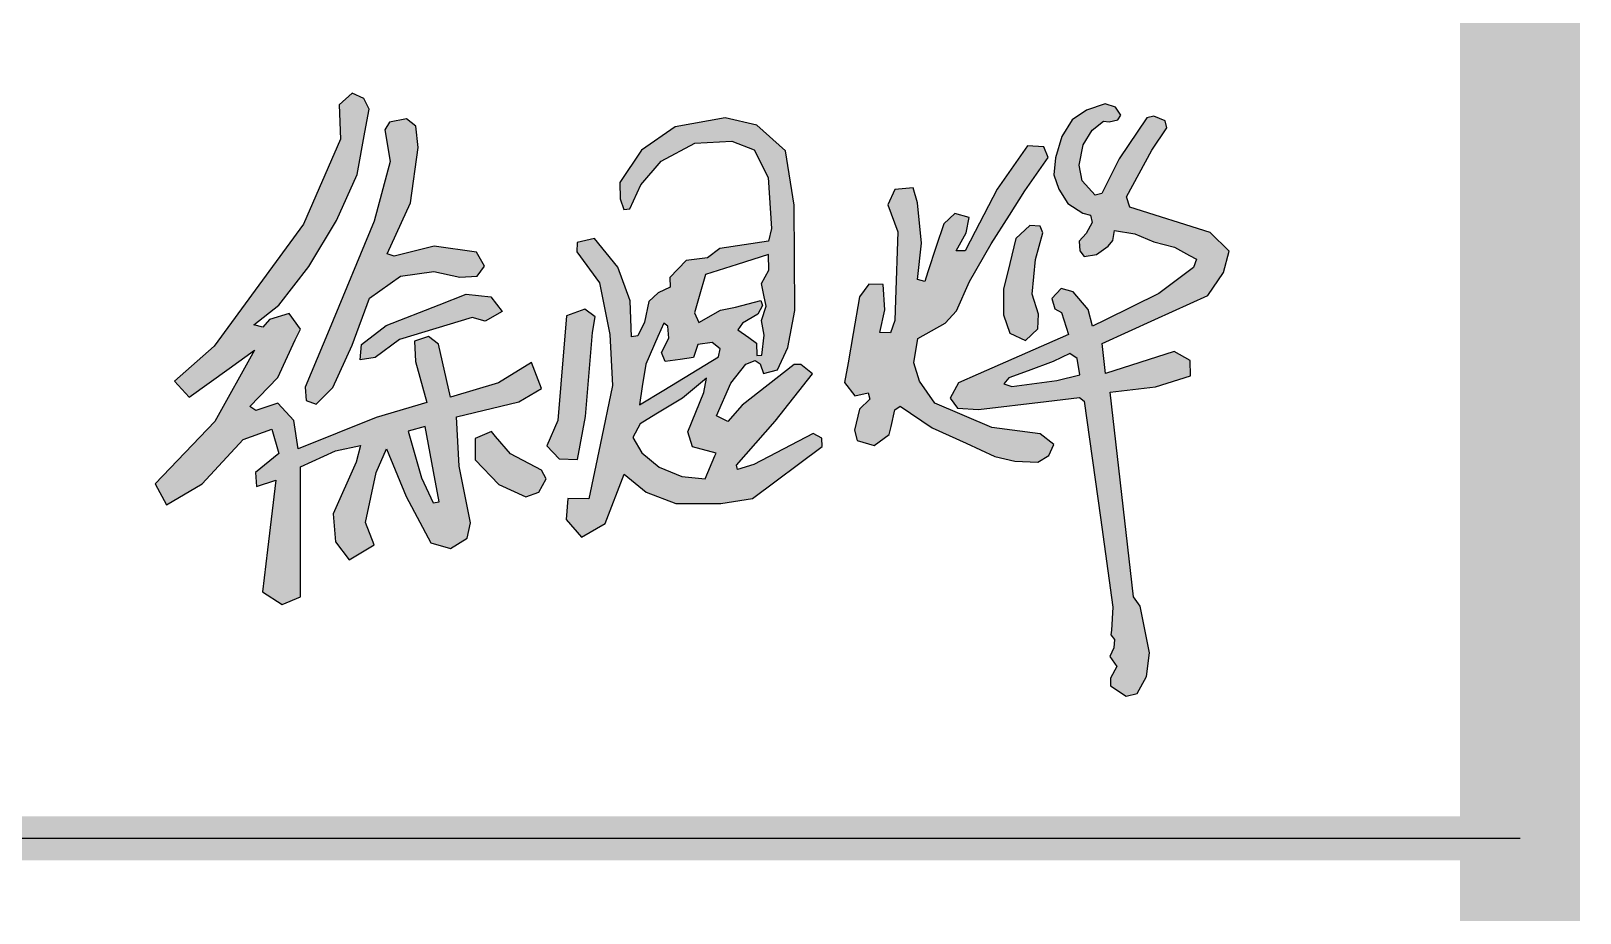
# Model space of a CAD drawing. Extents: x 1728470 to 1835391, y -157368 to 197905.
# Drawn here: x 1814412 to 1816350, y -4715 to -3613 of the extents above; entities that cross this region are included whole.
import ezdxf

# ---------------------------------------------------------------- set-up
doc = ezdxf.new("R2010")
doc.units = 0
doc.header["$LTSCALE"] = 1000
doc.header["$MEASUREMENT"] = 0
doc.layers.get('0').update_dxf_attribs({"linetype": 'CONTINUOUS'})
doc.layers.add('PP-PM-TK', color=7, linetype='CONTINUOUS')
doc.layers.add('PUB_TITLE', color=4, linetype='CONTINUOUS')

msp = doc.modelspace()

# ---------------------------------------------------------------- hatches: boundary and pattern name
h = msp.add_hatch(color=256)
h.paths.add_polyline_path([(1815720.8, -4022.1), (1815711.8, -4015.7), (1815690.8, -4025.8), (1815659.7, -4037.3), (1815635.4, -4046.2), (1815629.2, -4053.5), (1815639, -4056.8), (1815695.6, -4049.6), (1815724.4, -4042.6)], flags=16)
h.paths.add_polyline_path([(1815753.8, -3725.5), (1815761, -3726.1), (1815771.6, -3723.8), (1815775.5, -3717.8), (1815768.8, -3707.9), (1815756.1, -3703.6), (1815732.4, -3711.4), (1815714.5, -3723.6), (1815701.6, -3744.7), (1815694, -3771.3), (1815691.9, -3792.4), (1815698.1, -3810.3), (1815709.2, -3828.3), (1815728.1, -3840.4), (1815737.7, -3843), (1815739.6, -3852.2), (1815732, -3865.7), (1815723.2, -3875.3), (1815724.1, -3887.3), (1815729.6, -3894.4), (1815745.1, -3891.9), (1815759.8, -3881.5), (1815765.5, -3874.4), (1815767.4, -3862.2), (1815793.2, -3866.3), (1815816.7, -3876.2), (1815842.5, -3882.9), (1815861.3, -3893.2), (1815870, -3898), (1815866.4, -3908.2), (1815823.1, -3940.7), (1815756.2, -3973.6), (1815739.9, -3981.5), (1815734.8, -3960.9), (1815715.9, -3938.6), (1815700.9, -3934.7), (1815689.4, -3947.1), (1815692.9, -3959.8), (1815701.2, -3964.4), (1815707.1, -3982.8), (1815710.2, -3992), (1815597.1, -4041.5), (1815572.4, -4052.3), (1815562.1, -4071.5), (1815571.3, -4084.1), (1815597.3, -4085.7), (1815682.2, -4075.6), (1815724, -4070.7), (1815729.8, -4075.4), (1815750.1, -4220.9), (1815765.6, -4332.7), (1815764, -4361.4), (1815762.9, -4367.6), (1815767.7, -4373.1), (1815766.7, -4383.8), (1815761.9, -4394.4), (1815770.7, -4406.9), (1815762.8, -4421.7), (1815762.6, -4431.2), (1815782, -4444.2), (1815796, -4440.7), (1815807.8, -4419.6), (1815811.5, -4389.9), (1815799.8, -4331.6), (1815791.3, -4319.8), (1815762, -4064.2), (1815818.9, -4057.4), (1815862.5, -4043.8), (1815862.1, -4024.7), (1815842.1, -4013.3), (1815756.5, -4040.6), (1815752, -4003.4), (1815817.9, -3973.4), (1815884.5, -3943.1), (1815904, -3914.6), (1815911.2, -3887.8), (1815887.1, -3864.6), (1815786.6, -3832.8), (1815782.4, -3820), (1815814.1, -3761.6), (1815832.9, -3733.5), (1815831.1, -3725.1), (1815816.6, -3719), (1815808.1, -3721.1), (1815773.3, -3772.4), (1815751.6, -3815.9), (1815743.3, -3817.7), (1815727.3, -3799.9), (1815723.2, -3780.5), (1815728.4, -3755), (1815739.5, -3736.4)])
h.paths.add_polyline_path([(1815674.5, -3856.5), (1815661.9, -3855.8), (1815644.2, -3872.1), (1815636.5, -3903.1), (1815628.6, -3935.3), (1815628.8, -3967.4), (1815636.5, -3990.4), (1815656.2, -3999.7), (1815671.9, -3985), (1815672.5, -3966.4), (1815664.5, -3941.7), (1815668.9, -3898.1), (1815677.9, -3865.1)], flags=17)
h.paths.add_polyline_path([(1815521.3, -3827.5), (1815515.6, -3808.8), (1815493, -3810.8), (1815483.9, -3829.8), (1815496.6, -3863.5), (1815493.8, -3948.7), (1815493, -3974.7), (1815487.5, -3990.1), (1815474, -3989.3), (1815480.3, -3961.2), (1815478.3, -3929.5), (1815460.5, -3929.1), (1815448.6, -3945), (1815440.6, -3990.9), (1815434.4, -4027.3), (1815430.1, -4051.9), (1815443, -4068.6), (1815459.3, -4065), (1815461.7, -4073), (1815448.6, -4085.5), (1815442.6, -4111.6), (1815445.8, -4124.7), (1815467.2, -4130.7), (1815485.8, -4117.2), (1815488.2, -4106.9), (1815493, -4086.3), (1815499.7, -4081.5), (1815539.4, -4108.5), (1815581.9, -4127.9), (1815617.9, -4144.4), (1815642.9, -4150.5), (1815671.9, -4151.7), (1815685.4, -4143.4), (1815691.7, -4129.5), (1815674.7, -4116), (1815614, -4108.1), (1815543, -4077.8), (1815523.9, -4050.5), (1815516.8, -4027.5), (1815521.6, -3997), (1815555.7, -3977.9), (1815570, -3962.6), (1815586.4, -3925.9), (1815613.3, -3878.7), (1815636.3, -3842.7), (1815655.4, -3812.6), (1815684.8, -3770.8), (1815679.4, -3757.3), (1815658.7, -3756.3), (1815620.8, -3810.4), (1815593.4, -3863.3), (1815580.9, -3887.4), (1815569.7, -3887.6), (1815582.2, -3865), (1815585.9, -3845.7), (1815568, -3840.6), (1815554.1, -3853.5), (1815544.6, -3882.2), (1815534.3, -3913.5), (1815530.2, -3925.9), (1815521, -3923.1), (1815526.4, -3877.8)])
h.paths.add_polyline_path([(1815253.9, -4064.7), (1815257.5, -4046.7), (1815227.3, -4071.4), (1815193.9, -4091.7), (1815174.4, -4103.5), (1815165, -4120.6), (1815176.3, -4140), (1815197.9, -4158), (1815226.4, -4169.7), (1815255.7, -4172.4), (1815267.9, -4143.6), (1815269.3, -4140.2), (1815239.9, -4132.3), (1815234, -4113.8)], flags=16)
h.paths.add_polyline_path([(1815335.4, -3911.4), (1815335, -3892), (1815295.5, -3904.6), (1815255.9, -3917.2), (1815248, -3944.5), (1815242.1, -3965), (1815247.7, -3977.1), (1815274.6, -3961.7), (1815293.7, -3957.8), (1815325.3, -3949.5), (1815327.5, -3955.6), (1815321.7, -3966.4), (1815302.3, -3977.9), (1815296.5, -3986.1), (1815310.2, -3995.8), (1815319.9, -4002.7), (1815320.3, -4018.4), (1815326.7, -4017.7), (1815329.6, -3992.9), (1815326, -3974.3), (1815331.8, -3956.7), (1815328.9, -3942.7), (1815325.9, -3928.2)], flags=16)
h.paths.add_polyline_path([(1815208.9, -3981.7), (1815204, -3978), (1815196.6, -3994.7), (1815181.3, -4029.1), (1815177, -4057), (1815173.5, -4080.1), (1815204, -4061.6), (1815272.3, -4020.1), (1815274.4, -4010), (1815264.2, -4002), (1815246.4, -4004.7), (1815243.2, -4014.5), (1815241.1, -4020.9), (1815224.4, -4023.2), (1815205.7, -4025.7), (1815200.9, -4014.3), (1815210.3, -3996.5)], flags=16)
h.paths.add_polyline_path([(1815146.5, -3907.8), (1815117.2, -3872), (1815095.6, -3877), (1815095.1, -3888.6), (1815123.3, -3927.3), (1815136.5, -3991.9), (1815139.9, -4055.9), (1815124.4, -4129.9), (1815110.3, -4197.4), (1815084, -4196.8), (1815081.8, -4223.3), (1815101.1, -4245.4), (1815130.5, -4228.3), (1815154.2, -4166.4), (1815181.9, -4189.1), (1815219, -4203.4), (1815275.4, -4203.4), (1815314.7, -4196.8), (1815402.1, -4132.1), (1815401.7, -4121.6), (1815390.9, -4115.7), (1815316.7, -4154.5), (1815296.1, -4160.7), (1815295, -4155.3), (1815343.1, -4100.2), (1815390, -4041.1), (1815375.3, -4029.5), (1815366.8, -4029.5), (1815302, -4080.2), (1815284, -4100.7), (1815270, -4093.5), (1815287.7, -4053), (1815306.6, -4029.2), (1815318.1, -4024.5), (1815324.5, -4028.7), (1815328.4, -4040.7), (1815345.9, -4036), (1815359.2, -4008.2), (1815367.7, -3962.1), (1815366.9, -3830.3), (1815356.2, -3762.6), (1815320.3, -3730.5), (1815280.5, -3721.3), (1815218.3, -3732.6), (1815175.9, -3761.6), (1815149, -3801.8), (1815149.2, -3822.6), (1815154, -3835.8), (1815161.5, -3834.9), (1815175, -3804.8), (1815200.7, -3775.3), (1815242.7, -3752.7), (1815288.9, -3750.3), (1815316.8, -3761.1), (1815334.3, -3795.6), (1815338.5, -3859.7), (1815334.7, -3875.3), (1815273.8, -3884.7), (1815258.7, -3896), (1815231.8, -3899.3), (1815211.5, -3920.8), (1815212, -3933), (1815196.9, -3940.1), (1815185.1, -3950.9), (1815179.9, -3976.4), (1815171.4, -3993.8), (1815163.7, -3995.1), (1815161.7, -3949.8)])
h.paths.add_polyline_path([(1815118, -3970.1), (1815105.3, -3960.2), (1815082.4, -3968.8), (1815075.3, -4053.9), (1815071.4, -4099.5), (1815057.4, -4131.1), (1815073.1, -4147.5), (1815096, -4148.2), (1815106, -4094.6), (1815113.2, -4009.6), (1815114.9, -3989.3)])
h.paths.add_polyline_path([(1814988.4, -4113.4), (1814967.8, -4121.8), (1814968.1, -4148.5), (1814997.4, -4179.5), (1815031.2, -4194.8), (1815047.6, -4189.1), (1815056.9, -4172.4), (1815050.8, -4161.7), (1815012, -4141), (1814993.4, -4119.3)])
h.paths.add_polyline_path([(1814905.5, -4106.9), (1814884.3, -4112.9), (1814901, -4171.3), (1814915.3, -4202.6), (1814923.1, -4201.2), (1814916, -4163.1)], flags=16)
h.paths.add_polyline_path([(1814824.3, -4023.6), (1814825.7, -4004.4), (1814856.5, -3980.6), (1814922.8, -3954.9), (1814956.8, -3941.7), (1814987.5, -3944.8), (1815001.7, -3963.2), (1814980.3, -3975.5), (1814964.4, -3970.8), (1814873.2, -3998.3), (1814842.8, -4020.7)], flags=17)
h.paths.add_polyline_path([(1814893.7, -3731.5), (1814882, -3722.6), (1814860.7, -3726.7), (1814855.1, -3736.1), (1814861.5, -3775.6), (1814841.7, -3850.5), (1814785.3, -3986), (1814755.5, -4057.9), (1814756.6, -4074.6), (1814768.9, -4079.1), (1814789.8, -4058.2), (1814814, -4005.2), (1814836, -3946.7), (1814874.7, -3918.9), (1814916.3, -3913.3), (1814948.8, -3920.5), (1814970.4, -3919.2), (1814979.6, -3906.4), (1814969.5, -3889.1), (1814916.6, -3881.5), (1814866.5, -3894), (1814857.9, -3891), (1814887.1, -3827.3), (1814896.6, -3758.3)], flags=17)
h.paths.add_polyline_path([(1814828.7, -3697.1), (1814814, -3690.3), (1814797.9, -3705), (1814799.6, -3747.9), (1814753.1, -3854), (1814641.7, -4006.5), (1814591.7, -4050.3), (1814610.1, -4070.4), (1814660.1, -4034.5), (1814692, -4011.6), (1814642.5, -4100.6), (1814567.9, -4178.6), (1814582, -4204.9), (1814626.7, -4178.6), (1814677.6, -4123.4), (1814713.6, -4110.3), (1814722.4, -4140.9), (1814693.4, -4164.6), (1814694.3, -4182.1), (1814718.8, -4174.2), (1814708.3, -4261), (1814701.9, -4313.7), (1814726.7, -4329.4), (1814749.6, -4319.7), (1814749.6, -4157.6), (1814793.4, -4137.4), (1814824.6, -4130.6), (1814819.1, -4151.5), (1814790.2, -4216), (1814793.2, -4251), (1814810.5, -4273.7), (1814841.8, -4254.7), (1814830.7, -4227), (1814844.3, -4164.4), (1814857.2, -4134.9), (1814881.8, -4194.5), (1814912.5, -4252.2), (1814937.1, -4259.6), (1814958, -4246.7), (1814962.3, -4227.6), (1814948.1, -4156.4), (1814944.5, -4095), (1815022.5, -4076), (1815050.8, -4059.4), (1815038.5, -4026.8), (1814997.3, -4052.6), (1814937.1, -4070.4), (1814922.3, -4004.1), (1814909.4, -3994.3), (1814892.2, -4000.4), (1814893.4, -4025.6), (1814907.6, -4077.2), (1814844.3, -4095.6), (1814746.5, -4134.9), (1814741, -4099.3), (1814721.3, -4077.8), (1814693.7, -4087), (1814686.3, -4082.1), (1814721.3, -4045.9), (1814742.8, -3998.6), (1814749.6, -3985.5), (1814735.5, -3965.8), (1814710.9, -3973.2), (1814702.3, -3983), (1814691.2, -3979.9), (1814722.6, -3955.4), (1814760.1, -3906.9), (1814794.5, -3849.5), (1814820.3, -3791.8), (1814830.1, -3739), (1814835.4, -3710.5)])

# ---------------------------------------------------------------- linework, layer by layer
for p, q in [((1814814, -3690.3), (1814797.9, -3705)), ((1814828.7, -3697.1), (1814814, -3690.3)), ((1814835.4, -3710.5), (1814828.7, -3697.1)), ((1814797.9, -3705), (1814799.6, -3747.9)), ((1814830.1, -3739), (1814835.4, -3710.5)), ((1815732.4, -3711.4), (1815714.5, -3723.6)), ((1815756.1, -3703.6), (1815732.4, -3711.4)), ((1815768.8, -3707.9), (1815756.1, -3703.6)), ((1815775.5, -3717.8), (1815768.8, -3707.9)), ((1815771.6, -3723.8), (1815775.5, -3717.8)), ((1815816.6, -3719), (1815808.1, -3721.1)), ((1815831.1, -3725.1), (1815816.6, -3719)), ((1814820.3, -3791.8), (1814830.1, -3739)), ((1814860.7, -3726.7), (1814855.1, -3736.1)), ((1814855.1, -3736.1), (1814861.5, -3775.6)), ((1814882, -3722.6), (1814860.7, -3726.7)), ((1814893.7, -3731.5), (1814882, -3722.6)), ((1814896.6, -3758.3), (1814893.7, -3731.5)), ((1815218.3, -3732.6), (1815175.9, -3761.6)), ((1815280.5, -3721.3), (1815218.3, -3732.6)), ((1815320.3, -3730.5), (1815280.5, -3721.3)), ((1815356.2, -3762.6), (1815320.3, -3730.5)), ((1815714.5, -3723.6), (1815701.6, -3744.7)), ((1815728.4, -3755), (1815739.5, -3736.4)), ((1815739.5, -3736.4), (1815753.8, -3725.5)), ((1815753.8, -3725.5), (1815761, -3726.1)), ((1815761, -3726.1), (1815771.6, -3723.8)), ((1815808.1, -3721.1), (1815773.3, -3772.4)), ((1815814.1, -3761.6), (1815832.9, -3733.5)), ((1815832.9, -3733.5), (1815831.1, -3725.1)), ((1814799.6, -3747.9), (1814753.1, -3854)), ((1814887.1, -3827.3), (1814896.6, -3758.3)), ((1815200.7, -3775.3), (1815242.7, -3752.7)), ((1815242.7, -3752.7), (1815288.9, -3750.3)), ((1815288.9, -3750.3), (1815316.8, -3761.1)), ((1815658.7, -3756.3), (1815620.8, -3810.4)), ((1815679.4, -3757.3), (1815658.7, -3756.3)), ((1815684.8, -3770.8), (1815679.4, -3757.3)), ((1815701.6, -3744.7), (1815694, -3771.3)), ((1815723.2, -3780.5), (1815728.4, -3755)), ((1814861.5, -3775.6), (1814841.7, -3850.5)), ((1815175.9, -3761.6), (1815149, -3801.8)), ((1815175, -3804.8), (1815200.7, -3775.3)), ((1815316.8, -3761.1), (1815334.3, -3795.6)), ((1815366.9, -3830.3), (1815356.2, -3762.6)), ((1815655.4, -3812.6), (1815684.8, -3770.8)), ((1815694, -3771.3), (1815691.9, -3792.4)), ((1815773.3, -3772.4), (1815751.6, -3815.9)), ((1815782.4, -3820), (1815814.1, -3761.6)), ((1814794.5, -3849.5), (1814820.3, -3791.8)), ((1815334.3, -3795.6), (1815338.5, -3859.7)), ((1815691.9, -3792.4), (1815698.1, -3810.3)), ((1815727.3, -3799.9), (1815723.2, -3780.5)), ((1815149, -3801.8), (1815149.2, -3822.6)), ((1815161.5, -3834.9), (1815175, -3804.8)), ((1815493, -3810.8), (1815483.9, -3829.8)), ((1815515.6, -3808.8), (1815493, -3810.8)), ((1815521.3, -3827.5), (1815515.6, -3808.8)), ((1815620.8, -3810.4), (1815593.4, -3863.3)), ((1815636.3, -3842.7), (1815655.4, -3812.6)), ((1815698.1, -3810.3), (1815709.2, -3828.3)), ((1815743.3, -3817.7), (1815727.3, -3799.9)), ((1815751.6, -3815.9), (1815743.3, -3817.7)), ((1814857.9, -3891), (1814887.1, -3827.3)), ((1815149.2, -3822.6), (1815154, -3835.8)), ((1815154, -3835.8), (1815161.5, -3834.9)), ((1815367.7, -3962.1), (1815366.9, -3830.3)), ((1815483.9, -3829.8), (1815496.6, -3863.5)), ((1815526.4, -3877.8), (1815521.3, -3827.5)), ((1815709.2, -3828.3), (1815728.1, -3840.4)), ((1815786.6, -3832.8), (1815782.4, -3820)), ((1815887.1, -3864.6), (1815786.6, -3832.8)), ((1814753.1, -3854), (1814641.7, -4006.5)), ((1814760.1, -3906.9), (1814794.5, -3849.5)), ((1814841.7, -3850.5), (1814785.3, -3986)), ((1815554.1, -3853.5), (1815544.6, -3882.2)), ((1815568, -3840.6), (1815554.1, -3853.5)), ((1815585.9, -3845.7), (1815568, -3840.6)), ((1815582.2, -3865), (1815585.9, -3845.7)), ((1815613.3, -3878.7), (1815636.3, -3842.7)), ((1815728.1, -3840.4), (1815737.7, -3843)), ((1815739.6, -3852.2), (1815732, -3865.7)), ((1815737.7, -3843), (1815739.6, -3852.2)), ((1815117.2, -3872), (1815095.6, -3877)), ((1815146.5, -3907.8), (1815117.2, -3872)), ((1815338.5, -3859.7), (1815334.7, -3875.3)), ((1815496.6, -3863.5), (1815493.8, -3948.7)), ((1815569.7, -3887.6), (1815582.2, -3865)), ((1815593.4, -3863.3), (1815580.9, -3887.4)), ((1815644.2, -3872.1), (1815636.5, -3903.1)), ((1815661.9, -3855.8), (1815644.2, -3872.1)), ((1815674.5, -3856.5), (1815661.9, -3855.8)), ((1815668.9, -3898.1), (1815677.9, -3865.1)), ((1815677.9, -3865.1), (1815674.5, -3856.5)), ((1815732, -3865.7), (1815723.2, -3875.3)), ((1815759.8, -3881.5), (1815765.5, -3874.4)), ((1815765.5, -3874.4), (1815767.4, -3862.2)), ((1815767.4, -3862.2), (1815793.2, -3866.3)), ((1815793.2, -3866.3), (1815816.7, -3876.2)), ((1815911.2, -3887.8), (1815887.1, -3864.6)), ((1814866.5, -3894), (1814857.9, -3891)), ((1814916.6, -3881.5), (1814866.5, -3894)), ((1814969.5, -3889.1), (1814916.6, -3881.5)), ((1814979.6, -3906.4), (1814969.5, -3889.1)), ((1815095.6, -3877), (1815095.1, -3888.6)), ((1815095.1, -3888.6), (1815123.3, -3927.3)), ((1815273.8, -3884.7), (1815258.7, -3896)), ((1815334.7, -3875.3), (1815273.8, -3884.7)), ((1815335, -3892), (1815295.5, -3904.6)), ((1815335.4, -3911.4), (1815335, -3892)), ((1815521, -3923.1), (1815526.4, -3877.8)), ((1815544.6, -3882.2), (1815534.3, -3913.5)), ((1815580.9, -3887.4), (1815569.7, -3887.6)), ((1815586.4, -3925.9), (1815613.3, -3878.7)), ((1815723.2, -3875.3), (1815724.1, -3887.3)), ((1815724.1, -3887.3), (1815729.6, -3894.4)), ((1815729.6, -3894.4), (1815745.1, -3891.9)), ((1815745.1, -3891.9), (1815759.8, -3881.5)), ((1815816.7, -3876.2), (1815842.5, -3882.9)), ((1815842.5, -3882.9), (1815861.3, -3893.2)), ((1815861.3, -3893.2), (1815870, -3898)), ((1815904, -3914.6), (1815911.2, -3887.8)), ((1814722.6, -3955.4), (1814760.1, -3906.9)), ((1814874.7, -3918.9), (1814916.3, -3913.3)), ((1814916.3, -3913.3), (1814948.8, -3920.5)), ((1814970.4, -3919.2), (1814979.6, -3906.4)), ((1815161.7, -3949.8), (1815146.5, -3907.8)), ((1815231.8, -3899.3), (1815211.5, -3920.8)), ((1815258.7, -3896), (1815231.8, -3899.3)), ((1815295.5, -3904.6), (1815255.9, -3917.2)), ((1815325.9, -3928.2), (1815335.4, -3911.4)), ((1815534.3, -3913.5), (1815530.2, -3925.9)), ((1815636.5, -3903.1), (1815628.6, -3935.3)), ((1815664.5, -3941.7), (1815668.9, -3898.1)), ((1815866.4, -3908.2), (1815823.1, -3940.7)), ((1815870, -3898), (1815866.4, -3908.2)), ((1814836, -3946.7), (1814874.7, -3918.9)), ((1814948.8, -3920.5), (1814970.4, -3919.2)), ((1815123.3, -3927.3), (1815136.5, -3991.9)), ((1815211.5, -3920.8), (1815212, -3933)), ((1815255.9, -3917.2), (1815248, -3944.5)), ((1815328.9, -3942.7), (1815325.9, -3928.2)), ((1815460.5, -3929.1), (1815448.6, -3945)), ((1815478.3, -3929.5), (1815460.5, -3929.1)), ((1815480.3, -3961.2), (1815478.3, -3929.5)), ((1815530.2, -3925.9), (1815521, -3923.1)), ((1815570, -3962.6), (1815586.4, -3925.9)), ((1815884.5, -3943.1), (1815904, -3914.6)), ((1814814, -4005.2), (1814836, -3946.7)), ((1814922.8, -3954.9), (1814956.8, -3941.7)), ((1814956.8, -3941.7), (1814987.5, -3944.8)), ((1814987.5, -3944.8), (1815001.7, -3963.2)), ((1815163.7, -3995.1), (1815161.7, -3949.8)), ((1815185.1, -3950.9), (1815179.9, -3976.4)), ((1815196.9, -3940.1), (1815185.1, -3950.9)), ((1815212, -3933), (1815196.9, -3940.1)), ((1815248, -3944.5), (1815242.1, -3965)), ((1815293.7, -3957.8), (1815325.3, -3949.5)), ((1815325.3, -3949.5), (1815327.5, -3955.6)), ((1815331.8, -3956.7), (1815328.9, -3942.7)), ((1815448.6, -3945), (1815440.6, -3990.9)), ((1815493.8, -3948.7), (1815493, -3974.7)), ((1815628.6, -3935.3), (1815628.8, -3967.4)), ((1815672.5, -3966.4), (1815664.5, -3941.7)), ((1815700.9, -3934.7), (1815689.4, -3947.1)), ((1815689.4, -3947.1), (1815692.9, -3959.8)), ((1815715.9, -3938.6), (1815700.9, -3934.7)), ((1815734.8, -3960.9), (1815715.9, -3938.6)), ((1815823.1, -3940.7), (1815756.2, -3973.6)), ((1815817.9, -3973.4), (1815884.5, -3943.1)), ((1814691.2, -3979.9), (1814722.6, -3955.4)), ((1814735.5, -3965.8), (1814710.9, -3973.2)), ((1814749.6, -3985.5), (1814735.5, -3965.8)), ((1814856.5, -3980.6), (1814922.8, -3954.9)), ((1814964.4, -3970.8), (1814873.2, -3998.3)), ((1814980.3, -3975.5), (1814964.4, -3970.8)), ((1815001.7, -3963.2), (1814980.3, -3975.5)), ((1815082.4, -3968.8), (1815075.3, -4053.9)), ((1815105.3, -3960.2), (1815082.4, -3968.8)), ((1815118, -3970.1), (1815105.3, -3960.2)), ((1815114.9, -3989.3), (1815118, -3970.1)), ((1815242.1, -3965), (1815247.7, -3977.1)), ((1815247.7, -3977.1), (1815274.6, -3961.7)), ((1815274.6, -3961.7), (1815293.7, -3957.8)), ((1815321.7, -3966.4), (1815302.3, -3977.9)), ((1815327.5, -3955.6), (1815321.7, -3966.4)), ((1815326, -3974.3), (1815331.8, -3956.7)), ((1815359.2, -4008.2), (1815367.7, -3962.1)), ((1815474, -3989.3), (1815480.3, -3961.2)), ((1815555.7, -3977.9), (1815570, -3962.6)), ((1815628.8, -3967.4), (1815636.5, -3990.4)), ((1815671.9, -3985), (1815672.5, -3966.4)), ((1815692.9, -3959.8), (1815701.2, -3964.4)), ((1815701.2, -3964.4), (1815707.1, -3982.8)), ((1815739.9, -3981.5), (1815734.8, -3960.9)), ((1814702.3, -3983), (1814691.2, -3979.9)), ((1814710.9, -3973.2), (1814702.3, -3983)), ((1814742.8, -3998.6), (1814749.6, -3985.5)), ((1814785.3, -3986), (1814755.5, -4057.9)), ((1814825.7, -4004.4), (1814856.5, -3980.6)), ((1815113.2, -4009.6), (1815114.9, -3989.3)), ((1815179.9, -3976.4), (1815171.4, -3993.8)), ((1815204, -3978), (1815196.6, -3994.7)), ((1815208.9, -3981.7), (1815204, -3978)), ((1815210.3, -3996.5), (1815208.9, -3981.7)), ((1815302.3, -3977.9), (1815296.5, -3986.1)), ((1815296.5, -3986.1), (1815310.2, -3995.8)), ((1815329.6, -3992.9), (1815326, -3974.3)), ((1815440.6, -3990.9), (1815434.4, -4027.3)), ((1815487.5, -3990.1), (1815474, -3989.3)), ((1815493, -3974.7), (1815487.5, -3990.1)), ((1815521.6, -3997), (1815555.7, -3977.9)), ((1815636.5, -3990.4), (1815656.2, -3999.7)), ((1815656.2, -3999.7), (1815671.9, -3985)), ((1815707.1, -3982.8), (1815710.2, -3992)), ((1815756.2, -3973.6), (1815739.9, -3981.5)), ((1815752, -4003.4), (1815817.9, -3973.4)), ((1814641.7, -4006.5), (1814591.7, -4050.3)), ((1814721.3, -4045.9), (1814742.8, -3998.6)), ((1814789.8, -4058.2), (1814814, -4005.2)), ((1814824.3, -4023.6), (1814825.7, -4004.4)), ((1814873.2, -3998.3), (1814842.8, -4020.7)), ((1814909.4, -3994.3), (1814892.2, -4000.4)), ((1814892.2, -4000.4), (1814893.4, -4025.6)), ((1814922.3, -4004.1), (1814909.4, -3994.3)), ((1814937.1, -4070.4), (1814922.3, -4004.1)), ((1815106, -4094.6), (1815113.2, -4009.6)), ((1815136.5, -3991.9), (1815139.9, -4055.9)), ((1815171.4, -3993.8), (1815163.7, -3995.1)), ((1815196.6, -3994.7), (1815181.3, -4029.1)), ((1815200.9, -4014.3), (1815210.3, -3996.5)), ((1815246.4, -4004.7), (1815243.2, -4014.5)), ((1815264.2, -4002), (1815246.4, -4004.7)), ((1815274.4, -4010), (1815264.2, -4002)), ((1815272.3, -4020.1), (1815274.4, -4010)), ((1815310.2, -3995.8), (1815319.9, -4002.7)), ((1815319.9, -4002.7), (1815320.3, -4018.4)), ((1815326.7, -4017.7), (1815329.6, -3992.9)), ((1815345.9, -4036), (1815359.2, -4008.2)), ((1815516.8, -4027.5), (1815521.6, -3997)), ((1815710.2, -3992), (1815597.1, -4041.5)), ((1815756.5, -4040.6), (1815752, -4003.4)), ((1814692, -4011.6), (1814642.5, -4100.6)), ((1814660.1, -4034.5), (1814692, -4011.6)), ((1814692, -4011.6), (1814692, -4011.6)), ((1814842.8, -4020.7), (1814824.3, -4023.6)), ((1814893.4, -4025.6), (1814907.6, -4077.2)), ((1815038.5, -4026.8), (1814997.3, -4052.6)), ((1815050.8, -4059.4), (1815038.5, -4026.8)), ((1815181.3, -4029.1), (1815177, -4057)), ((1815205.7, -4025.7), (1815200.9, -4014.3)), ((1815204, -4061.6), (1815272.3, -4020.1)), ((1815224.4, -4023.2), (1815205.7, -4025.7)), ((1815241.1, -4020.9), (1815224.4, -4023.2)), ((1815243.2, -4014.5), (1815241.1, -4020.9)), ((1815287.7, -4053), (1815306.6, -4029.2)), ((1815366.8, -4029.5), (1815302, -4080.2)), ((1815306.6, -4029.2), (1815318.1, -4024.5)), ((1815318.1, -4024.5), (1815324.5, -4028.7)), ((1815320.3, -4018.4), (1815326.7, -4017.7)), ((1815324.5, -4028.7), (1815328.4, -4040.7)), ((1815375.3, -4029.5), (1815366.8, -4029.5)), ((1815390, -4041.1), (1815375.3, -4029.5)), ((1815434.4, -4027.3), (1815430.1, -4051.9)), ((1815523.9, -4050.5), (1815516.8, -4027.5)), ((1815690.8, -4025.8), (1815659.7, -4037.3)), ((1815711.8, -4015.7), (1815690.8, -4025.8)), ((1815720.8, -4022.1), (1815711.8, -4015.7)), ((1815724.4, -4042.6), (1815720.8, -4022.1)), ((1815842.1, -4013.3), (1815756.5, -4040.6)), ((1815862.1, -4024.7), (1815842.1, -4013.3)), ((1815862.5, -4043.8), (1815862.1, -4024.7)), ((1814610.1, -4070.4), (1814660.1, -4034.5)), ((1814686.3, -4082.1), (1814721.3, -4045.9)), ((1815257.5, -4046.7), (1815227.3, -4071.4)), ((1815253.9, -4064.7), (1815257.5, -4046.7)), ((1815328.4, -4040.7), (1815345.9, -4036)), ((1815343.1, -4100.2), (1815390, -4041.1)), ((1815597.1, -4041.5), (1815572.4, -4052.3)), ((1815635.4, -4046.2), (1815629.2, -4053.5)), ((1815659.7, -4037.3), (1815635.4, -4046.2)), ((1815695.6, -4049.6), (1815724.4, -4042.6)), ((1815818.9, -4057.4), (1815862.5, -4043.8)), ((1814591.7, -4050.3), (1814610.1, -4070.4)), ((1814755.5, -4057.9), (1814756.6, -4074.6)), ((1814768.9, -4079.1), (1814789.8, -4058.2)), ((1814997.3, -4052.6), (1814937.1, -4070.4)), ((1815022.5, -4076), (1815050.8, -4059.4)), ((1815075.3, -4053.9), (1815071.4, -4099.5)), ((1815139.9, -4055.9), (1815124.4, -4129.9)), ((1815177, -4057), (1815173.5, -4080.1)), ((1815173.5, -4080.1), (1815204, -4061.6)), ((1815234, -4113.8), (1815253.9, -4064.7)), ((1815270, -4093.5), (1815287.7, -4053)), ((1815430.1, -4051.9), (1815443, -4068.6)), ((1815443, -4068.6), (1815459.3, -4065)), ((1815459.3, -4065), (1815461.7, -4073)), ((1815543, -4077.8), (1815523.9, -4050.5)), ((1815572.4, -4052.3), (1815562.1, -4071.5)), ((1815629.2, -4053.5), (1815639, -4056.8)), ((1815639, -4056.8), (1815695.6, -4049.6)), ((1815762, -4064.2), (1815818.9, -4057.4)), ((1815791.3, -4319.8), (1815762, -4064.2)), ((1814693.7, -4087), (1814686.3, -4082.1)), ((1814721.3, -4077.8), (1814693.7, -4087)), ((1814741, -4099.3), (1814721.3, -4077.8)), ((1814756.6, -4074.6), (1814768.9, -4079.1)), ((1814907.6, -4077.2), (1814844.3, -4095.6)), ((1814944.5, -4095), (1815022.5, -4076)), ((1815227.3, -4071.4), (1815193.9, -4091.7)), ((1815302, -4080.2), (1815284, -4100.7)), ((1815448.6, -4085.5), (1815442.6, -4111.6)), ((1815461.7, -4073), (1815448.6, -4085.5)), ((1815488.2, -4106.9), (1815493, -4086.3)), ((1815493, -4086.3), (1815499.7, -4081.5)), ((1815499.7, -4081.5), (1815539.4, -4108.5)), ((1815614, -4108.1), (1815543, -4077.8)), ((1815562.1, -4071.5), (1815571.3, -4084.1)), ((1815571.3, -4084.1), (1815597.3, -4085.7)), ((1815597.3, -4085.7), (1815682.2, -4075.6)), ((1815682.2, -4075.6), (1815724, -4070.7)), ((1815724, -4070.7), (1815729.8, -4075.4)), ((1815729.8, -4075.4), (1815750.1, -4220.9)), ((1814642.5, -4100.6), (1814567.9, -4178.6)), ((1814746.5, -4134.9), (1814741, -4099.3)), ((1814844.3, -4095.6), (1814746.5, -4134.9)), ((1814905.5, -4106.9), (1814884.3, -4112.9)), ((1814916, -4163.1), (1814905.5, -4106.9)), ((1814948.1, -4156.4), (1814944.5, -4095)), ((1815071.4, -4099.5), (1815057.4, -4131.1)), ((1815096, -4148.2), (1815106, -4094.6)), ((1815174.4, -4103.5), (1815165, -4120.6)), ((1815193.9, -4091.7), (1815174.4, -4103.5)), ((1815284, -4100.7), (1815270, -4093.5)), ((1815295, -4155.3), (1815343.1, -4100.2)), ((1815485.8, -4117.2), (1815488.2, -4106.9)), ((1814626.7, -4178.6), (1814677.6, -4123.4)), ((1814677.6, -4123.4), (1814713.6, -4110.3)), ((1814713.6, -4110.3), (1814722.4, -4140.9)), ((1814884.3, -4112.9), (1814901, -4171.3)), ((1814988.4, -4113.4), (1814967.8, -4121.8)), ((1814967.8, -4121.8), (1814968.1, -4148.5)), ((1814993.4, -4119.3), (1814988.4, -4113.4)), ((1815012, -4141), (1814993.4, -4119.3)), ((1815165, -4120.6), (1815176.3, -4140)), ((1815239.9, -4132.3), (1815234, -4113.8)), ((1815390.9, -4115.7), (1815316.7, -4154.5)), ((1815401.7, -4121.6), (1815390.9, -4115.7)), ((1815402.1, -4132.1), (1815401.7, -4121.6)), ((1815442.6, -4111.6), (1815445.8, -4124.7)), ((1815445.8, -4124.7), (1815467.2, -4130.7)), ((1815467.2, -4130.7), (1815485.8, -4117.2)), ((1815539.4, -4108.5), (1815581.9, -4127.9)), ((1815674.7, -4116), (1815614, -4108.1)), ((1815691.7, -4129.5), (1815674.7, -4116)), ((1814722.4, -4140.9), (1814693.4, -4164.6)), ((1814749.6, -4157.6), (1814793.4, -4137.4)), ((1814793.4, -4137.4), (1814824.6, -4130.6)), ((1814824.6, -4130.6), (1814819.1, -4151.5)), ((1814844.3, -4164.4), (1814857.2, -4134.9)), ((1814857.2, -4134.9), (1814881.8, -4194.5)), ((1815050.8, -4161.7), (1815012, -4141)), ((1815057.4, -4131.1), (1815073.1, -4147.5)), ((1815124.4, -4129.9), (1815110.3, -4197.4)), ((1815176.3, -4140), (1815197.9, -4158)), ((1815269.3, -4140.2), (1815239.9, -4132.3)), ((1815255.7, -4172.4), (1815267.9, -4143.6)), ((1815267.9, -4143.6), (1815269.3, -4140.2)), ((1815314.7, -4196.8), (1815402.1, -4132.1)), ((1815581.9, -4127.9), (1815617.9, -4144.4)), ((1815617.9, -4144.4), (1815642.9, -4150.5)), ((1815671.9, -4151.7), (1815685.4, -4143.4)), ((1815685.4, -4143.4), (1815691.7, -4129.5)), ((1814693.4, -4164.6), (1814694.3, -4182.1)), ((1814749.6, -4319.7), (1814749.6, -4157.6)), ((1814819.1, -4151.5), (1814790.2, -4216)), ((1814830.7, -4227), (1814844.3, -4164.4)), ((1814923.1, -4201.2), (1814916, -4163.1)), ((1814962.3, -4227.6), (1814948.1, -4156.4)), ((1814968.1, -4148.5), (1814997.4, -4179.5)), ((1815056.9, -4172.4), (1815050.8, -4161.7)), ((1815073.1, -4147.5), (1815096, -4148.2)), ((1815197.9, -4158), (1815226.4, -4169.7)), ((1815296.1, -4160.7), (1815295, -4155.3)), ((1815316.7, -4154.5), (1815296.1, -4160.7)), ((1815642.9, -4150.5), (1815671.9, -4151.7)), ((1814567.9, -4178.6), (1814582, -4204.9)), ((1814582, -4204.9), (1814626.7, -4178.6)), ((1814694.3, -4182.1), (1814718.8, -4174.2)), ((1814718.8, -4174.2), (1814708.3, -4261)), ((1814901, -4171.3), (1814915.3, -4202.6)), ((1814997.4, -4179.5), (1815031.2, -4194.8)), ((1815047.6, -4189.1), (1815056.9, -4172.4)), ((1815130.5, -4228.3), (1815154.2, -4166.4)), ((1815154.2, -4166.4), (1815181.9, -4189.1)), ((1815226.4, -4169.7), (1815255.7, -4172.4)), ((1814881.8, -4194.5), (1814912.5, -4252.2)), ((1814915.3, -4202.6), (1814923.1, -4201.2)), ((1815031.2, -4194.8), (1815047.6, -4189.1)), ((1815084, -4196.8), (1815081.8, -4223.3)), ((1815110.3, -4197.4), (1815084, -4196.8)), ((1815181.9, -4189.1), (1815219, -4203.4)), ((1815219, -4203.4), (1815275.4, -4203.4)), ((1815275.4, -4203.4), (1815314.7, -4196.8)), ((1814790.2, -4216), (1814793.2, -4251)), ((1815081.8, -4223.3), (1815101.1, -4245.4)), ((1815750.1, -4220.9), (1815765.6, -4332.7)), ((1814841.8, -4254.7), (1814830.7, -4227)), ((1814958, -4246.7), (1814962.3, -4227.6)), ((1815101.1, -4245.4), (1815130.5, -4228.3)), ((1814708.3, -4261), (1814701.9, -4313.7)), ((1814793.2, -4251), (1814810.5, -4273.7)), ((1814810.5, -4273.7), (1814841.8, -4254.7)), ((1814912.5, -4252.2), (1814937.1, -4259.6)), ((1814937.1, -4259.6), (1814958, -4246.7)), ((1814701.9, -4313.7), (1814726.7, -4329.4)), ((1814726.7, -4329.4), (1814749.6, -4319.7)), ((1815799.8, -4331.6), (1815791.3, -4319.8)), ((1815765.6, -4332.7), (1815764, -4361.4)), ((1815811.5, -4389.9), (1815799.8, -4331.6)), ((1815764, -4361.4), (1815762.9, -4367.6)), ((1815762.9, -4367.6), (1815767.7, -4373.1)), ((1815767.7, -4373.1), (1815766.7, -4383.8)), ((1815766.7, -4383.8), (1815761.9, -4394.4)), ((1815761.9, -4394.4), (1815770.7, -4406.9)), ((1815807.8, -4419.6), (1815811.5, -4389.9)), ((1815770.7, -4406.9), (1815762.8, -4421.7)), ((1815762.8, -4421.7), (1815762.6, -4431.2)), ((1815762.6, -4431.2), (1815782, -4444.2)), ((1815796, -4440.7), (1815807.8, -4419.6)), ((1815782, -4444.2), (1815796, -4440.7))]:
    msp.add_line(p, q)
at = {"layer": 'PP-PM-TK', "color": 4, "const_width": 22}
msp.add_lwpolyline([(1810224.8, -4621.7), (1816274.8, -4621.7)], dxfattribs=at)
at = {"layer": 'PUB_TITLE', "color": 4}
msp.add_line((1810224.8, -4621.7), (1816274.8, -4621.7), dxfattribs=at)
at = {"layer": 'PUB_TITLE', "const_width": 150}
msp.add_lwpolyline([(1732424.8, -22512.2), (1816274.8, -22512.2), (1816274.8, 37487.8), (1732424.8, 37487.8)], close=True, dxfattribs=at)
at = {"layer": 'PUB_TITLE', "color": 4, "const_width": 55}
msp.add_lwpolyline([(1810224.8, -4621.7), (1816274.8, -4621.7)], dxfattribs=at)

doc.saveas('drawing.dxf')
